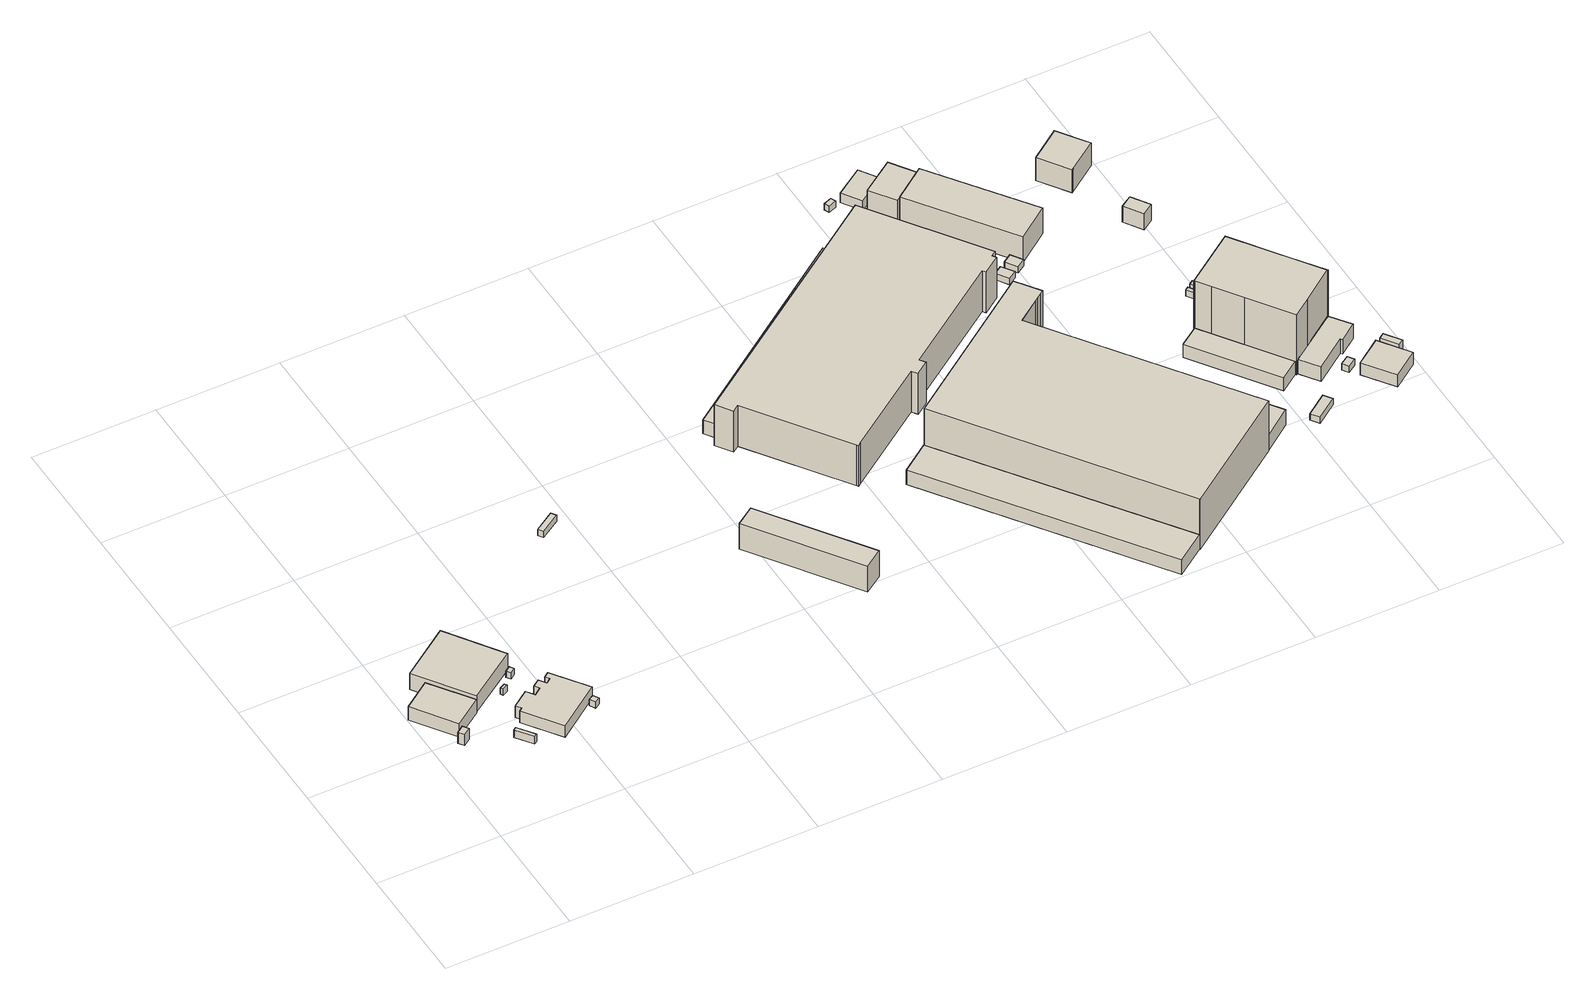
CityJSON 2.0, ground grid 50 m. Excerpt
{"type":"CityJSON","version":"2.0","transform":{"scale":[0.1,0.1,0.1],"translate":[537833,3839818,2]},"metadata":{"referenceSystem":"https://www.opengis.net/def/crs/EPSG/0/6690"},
"CityObjects":{
"building1":{"type":"Building","attributes":{"class":"3003","measuredHeight":5.3,"BuildingDetailAttribute.specifiedBuildingCoverageRate":0.6,"BuildingDetailAttribute.surveyYear":2017,"BuildingHighTideRiskAttribute.description":"1","BuildingHighTideRiskAttribute.rank":"2","BuildingHighTideRiskAttribute.depth":2.43,"BuildingIDAttribute.prefecture":"27","BuildingIDAttribute.city":"27113"},"geometry":[{"type":"Solid","lod":"1","boundaries":[[[[0,1,2,3]],[[2,4,5,3]],[[1,6,4,2]],[[0,7,6,1]],[[3,5,7,0]],[[4,6,7,5]]]]}]},
"building2":{"type":"Building","attributes":{"計測周辺長":67.63,"1/2500図郭":34,"区名":"西淀川区","町丁目名称":"中島２丁目","街区番号":8,"class":"3003","usage":"401","measuredHeight":6.5,"storeysAboveGround":1,"BuildingDetailAttribute.buildingRoofEdgeArea":276.02,"BuildingDetailAttribute.buildingStructureType":"610","BuildingDetailAttribute.buildingStructureOrgType":"2","BuildingDetailAttribute.detailedUsage":"1310","BuildingDetailAttribute.specifiedBuildingCoverageRate":0.6,"BuildingDetailAttribute.surveyYear":2017,"BuildingHighTideRiskAttribute.description":"1","BuildingHighTideRiskAttribute.rank":"2","BuildingHighTideRiskAttribute.depth":2.41,"BuildingIDAttribute.prefecture":"27","BuildingIDAttribute.city":"27113"},"geometry":[{"type":"Solid","lod":"1","boundaries":[[[[8,9,10,11]],[[10,12,13,11]],[[9,14,12,10]],[[8,15,14,9]],[[11,13,15,8]],[[12,14,15,13]]]]}]},
"building3":{"type":"Building","attributes":{"class":"3003","measuredHeight":3.7,"BuildingDetailAttribute.specifiedBuildingCoverageRate":0.6,"BuildingDetailAttribute.surveyYear":2017,"BuildingHighTideRiskAttribute.description":"1","BuildingHighTideRiskAttribute.rank":"2","BuildingHighTideRiskAttribute.depth":2.42,"BuildingIDAttribute.prefecture":"27","BuildingIDAttribute.city":"27113"},"geometry":[{"type":"Solid","lod":"1","boundaries":[[[[16,17,18,19]],[[18,20,21,19]],[[17,22,20,18]],[[16,23,22,17]],[[19,21,23,16]],[[20,22,23,21]]]]}]},
"building4":{"type":"Building","attributes":{"計測周辺長":101.58,"1/2500図郭":34,"区名":"西淀川区","町丁目名称":"中島２丁目","街区番号":8,"class":"3001","usage":"401","measuredHeight":7.8,"storeysAboveGround":2,"BuildingDetailAttribute.buildingRoofEdgeArea":643.98,"BuildingDetailAttribute.buildingStructureType":"610","BuildingDetailAttribute.buildingStructureOrgType":"2","BuildingDetailAttribute.detailedUsage":"1310","BuildingDetailAttribute.specifiedBuildingCoverageRate":0.6,"BuildingDetailAttribute.surveyYear":2017,"BuildingHighTideRiskAttribute.description":"1","BuildingHighTideRiskAttribute.rank":"2","BuildingHighTideRiskAttribute.depth":2.54,"BuildingIDAttribute.prefecture":"27","BuildingIDAttribute.city":"27113"},"geometry":[{"type":"Solid","lod":"1","boundaries":[[[[24,25,26,27,28]],[[27,29,30,28]],[[26,31,29,27]],[[25,32,31,26]],[[24,33,32,25]],[[28,30,33,24]],[[29,31,32,33,30]]]]}]},
"building5":{"type":"Building","attributes":{"class":"3003","BuildingDetailAttribute.specifiedBuildingCoverageRate":0.6,"BuildingDetailAttribute.surveyYear":2017,"BuildingHighTideRiskAttribute.description":"1","BuildingHighTideRiskAttribute.rank":"2","BuildingHighTideRiskAttribute.depth":2.23,"BuildingIDAttribute.prefecture":"27","BuildingIDAttribute.city":"27113"},"geometry":[{"type":"Solid","lod":"1","boundaries":[[[[34,35,36,37]],[[36,38,39,37]],[[35,40,38,36]],[[34,41,40,35]],[[37,39,41,34]],[[38,40,41,39]]]]}]},
"building6":{"type":"Building","attributes":{"計測周辺長":82.74,"1/2500図郭":34,"区名":"西淀川区","町丁目名称":"中島２丁目","街区番号":8,"class":"3001","usage":"431","measuredHeight":5.5,"storeysAboveGround":1,"BuildingDetailAttribute.buildingRoofEdgeArea":365.66,"BuildingDetailAttribute.buildingStructureType":"610","BuildingDetailAttribute.buildingStructureOrgType":"2","BuildingDetailAttribute.detailedUsage":"1720","BuildingDetailAttribute.specifiedBuildingCoverageRate":0.6,"BuildingDetailAttribute.surveyYear":2017,"BuildingHighTideRiskAttribute.description":"1","BuildingHighTideRiskAttribute.rank":"2","BuildingHighTideRiskAttribute.depth":2.28,"BuildingIDAttribute.prefecture":"27","BuildingIDAttribute.city":"27113"},"geometry":[{"type":"Solid","lod":"1","boundaries":[[[[42,43,44,45,46,47,48,49,50,51,52,53,54,55]],[[54,56,57,55]],[[53,58,56,54]],[[52,59,58,53]],[[51,60,59,52]],[[50,61,60,51]],[[49,62,61,50]],[[48,63,62,49]],[[47,64,63,48]],[[46,65,64,47]],[[45,66,65,46]],[[44,67,66,45]],[[43,68,67,44]],[[42,69,68,43]],[[55,57,69,42]],[[56,58,59,60,61,62,63,64,65,66,67,68,69,57]]]]}]},
"building7":{"type":"Building","attributes":{"class":"3003","BuildingDetailAttribute.specifiedBuildingCoverageRate":0.6,"BuildingDetailAttribute.surveyYear":2017,"BuildingHighTideRiskAttribute.description":"1","BuildingHighTideRiskAttribute.rank":"2","BuildingHighTideRiskAttribute.depth":2.26,"BuildingIDAttribute.prefecture":"27","BuildingIDAttribute.city":"27113"},"geometry":[{"type":"Solid","lod":"1","boundaries":[[[[70,71,72,73]],[[72,74,75,73]],[[71,76,74,72]],[[70,77,76,71]],[[73,75,77,70]],[[74,76,77,75]]]]}]},
"building8":{"type":"Building","attributes":{"class":"3001","BuildingDetailAttribute.specifiedBuildingCoverageRate":0.6,"BuildingDetailAttribute.surveyYear":2017,"BuildingHighTideRiskAttribute.description":"1","BuildingHighTideRiskAttribute.rank":"2","BuildingHighTideRiskAttribute.depth":2.04,"BuildingIDAttribute.prefecture":"27","BuildingIDAttribute.city":"27113"},"geometry":[{"type":"Solid","lod":"1","boundaries":[[[[78,79,80,81]],[[80,82,83,81]],[[79,84,82,80]],[[78,85,84,79]],[[81,83,85,78]],[[82,84,85,83]]]]}]},
"building9":{"type":"Building","attributes":{"計測周辺長":23.9,"1/2500図郭":24,"区名":"西淀川区","町丁目名称":"中島２丁目","街区番号":8,"class":"3001","usage":"441","storeysAboveGround":1,"BuildingDetailAttribute.buildingRoofEdgeArea":22.92,"BuildingDetailAttribute.buildingStructureType":"610","BuildingDetailAttribute.buildingStructureOrgType":"2","BuildingDetailAttribute.detailedUsage":"1520","BuildingDetailAttribute.specifiedBuildingCoverageRate":0.6,"BuildingDetailAttribute.surveyYear":2017,"BuildingHighTideRiskAttribute.description":"1","BuildingHighTideRiskAttribute.rank":"2","BuildingHighTideRiskAttribute.depth":2.72,"BuildingIDAttribute.prefecture":"27","BuildingIDAttribute.city":"27113"},"geometry":[{"type":"Solid","lod":"1","boundaries":[[[[86,87,88,89]],[[88,90,91,89]],[[87,92,90,88]],[[86,93,92,87]],[[89,91,93,86]],[[90,92,93,91]]]]}]},
"building10":{"type":"Building","attributes":{"計測周辺長":118.72,"1/2500図郭":34,"区名":"西淀川区","町丁目名称":"中島２丁目","街区番号":8,"class":"3001","usage":"401","measuredHeight":12.4,"storeysAboveGround":3,"BuildingDetailAttribute.buildingRoofEdgeArea":453.75,"BuildingDetailAttribute.buildingStructureType":"610","BuildingDetailAttribute.buildingStructureOrgType":"2","BuildingDetailAttribute.detailedUsage":"1310","BuildingDetailAttribute.specifiedBuildingCoverageRate":0.6,"BuildingDetailAttribute.surveyYear":2017,"BuildingHighTideRiskAttribute.description":"1","BuildingHighTideRiskAttribute.rank":"2","BuildingHighTideRiskAttribute.depth":2.83,"BuildingIDAttribute.prefecture":"27","BuildingIDAttribute.city":"27113"},"geometry":[{"type":"Solid","lod":"1","boundaries":[[[[94,95,96,97]],[[96,98,99,97]],[[95,100,98,96]],[[94,101,100,95]],[[97,99,101,94]],[[98,100,101,99]]]]}]},
"building11":{"type":"Building","attributes":{"class":"3003","measuredHeight":6.7,"BuildingDetailAttribute.specifiedBuildingCoverageRate":0.6,"BuildingDetailAttribute.surveyYear":2017,"BuildingHighTideRiskAttribute.description":"1","BuildingHighTideRiskAttribute.rank":"2","BuildingHighTideRiskAttribute.depth":2.83,"BuildingIDAttribute.prefecture":"27","BuildingIDAttribute.city":"27113"},"geometry":[{"type":"Solid","lod":"1","boundaries":[[[[102,103,104,105]],[[104,106,107,105]],[[103,108,106,104]],[[102,109,108,103]],[[105,107,109,102]],[[106,108,109,107]]]]}]},
"building12":{"type":"Building","attributes":{"計測周辺長":390.43,"1/2500図郭":34,"区名":"西淀川区","町丁目名称":"中島２丁目","街区番号":5,"class":"3003","usage":"431","measuredHeight":7,"storeysAboveGround":4,"BuildingDetailAttribute.buildingRoofEdgeArea":9188.51,"BuildingDetailAttribute.buildingStructureType":"603","BuildingDetailAttribute.buildingStructureOrgType":"3","BuildingDetailAttribute.detailedUsage":"1720","BuildingDetailAttribute.specifiedBuildingCoverageRate":0.6,"BuildingDetailAttribute.surveyYear":2017,"BuildingHighTideRiskAttribute.description":"1","BuildingHighTideRiskAttribute.rank":"2","BuildingHighTideRiskAttribute.depth":2.46,"BuildingIDAttribute.prefecture":"27","BuildingIDAttribute.city":"27113"},"geometry":[{"type":"Solid","lod":"1","boundaries":[[[[110,111,112,113,114]],[[113,115,116,114]],[[112,117,115,113]],[[111,118,117,112]],[[110,119,118,111]],[[114,116,119,110]],[[115,117,118,119,116]]]]}]},
"building13":{"type":"Building","attributes":{"計測周辺長":330.66,"1/2500図郭":24,"区名":"西淀川区","町丁目名称":"中島２丁目","街区番号":5,"class":"3002","usage":"431","measuredHeight":19.8,"storeysAboveGround":4,"BuildingDetailAttribute.buildingRoofEdgeArea":6068.88,"BuildingDetailAttribute.buildingStructureType":"603","BuildingDetailAttribute.buildingStructureOrgType":"3","BuildingDetailAttribute.detailedUsage":"1720","BuildingDetailAttribute.specifiedBuildingCoverageRate":0.6,"BuildingDetailAttribute.surveyYear":2017,"BuildingHighTideRiskAttribute.description":"1","BuildingHighTideRiskAttribute.rank":"2","BuildingHighTideRiskAttribute.depth":2.65,"BuildingIDAttribute.prefecture":"27","BuildingIDAttribute.city":"27113"},"geometry":[{"type":"Solid","lod":"1","boundaries":[[[[104,120,121,122,123,124,125,126,127,128,129,130,131,132,133,134,135,105]],[[135,136,137,105]],[[134,138,136,135]],[[133,139,138,134]],[[132,140,139,133]],[[131,141,140,132]],[[130,142,141,131]],[[129,143,142,130]],[[128,144,143,129]],[[127,145,144,128]],[[126,146,145,127]],[[125,147,146,126]],[[124,148,147,125]],[[123,149,148,124]],[[122,150,149,123]],[[121,151,150,122]],[[120,152,151,121]],[[104,153,152,120]],[[105,137,153,104]],[[136,138,139,140,141,142,143,144,145,146,147,148,149,150,151,152,153,137]]]]}]},
"building14":{"type":"Building","attributes":{"計測周辺長":390.43,"1/2500図郭":34,"区名":"西淀川区","町丁目名称":"中島２丁目","街区番号":5,"class":"3002","usage":"431","measuredHeight":24.2,"storeysAboveGround":4,"BuildingDetailAttribute.buildingRoofEdgeArea":9188.51,"BuildingDetailAttribute.buildingStructureType":"603","BuildingDetailAttribute.buildingStructureOrgType":"3","BuildingDetailAttribute.detailedUsage":"1720","BuildingDetailAttribute.specifiedBuildingCoverageRate":0.6,"BuildingDetailAttribute.surveyYear":2017,"BuildingHighTideRiskAttribute.description":"1","BuildingHighTideRiskAttribute.rank":"2","BuildingHighTideRiskAttribute.depth":2.36,"BuildingIDAttribute.prefecture":"27","BuildingIDAttribute.city":"27113"},"geometry":[{"type":"Solid","lod":"1","boundaries":[[[[154,155,156,157,158,114,113,159,160,161,162,163,164]],[[163,165,166,164]],[[162,167,165,163]],[[161,168,167,162]],[[160,169,168,161]],[[159,170,169,160]],[[113,171,170,159]],[[114,172,171,113]],[[158,173,172,114]],[[157,174,173,158]],[[156,175,174,157]],[[155,176,175,156]],[[154,177,176,155]],[[164,166,177,154]],[[165,167,168,169,170,171,172,173,174,175,176,177,166]]]]}]},
"building15":{"type":"Building","attributes":{"計測周辺長":390.43,"1/2500図郭":34,"区名":"西淀川区","町丁目名称":"中島２丁目","街区番号":5,"class":"3002","usage":"431","measuredHeight":24,"storeysAboveGround":4,"BuildingDetailAttribute.buildingRoofEdgeArea":9188.51,"BuildingDetailAttribute.buildingStructureType":"603","BuildingDetailAttribute.buildingStructureOrgType":"3","BuildingDetailAttribute.detailedUsage":"1720","BuildingDetailAttribute.specifiedBuildingCoverageRate":0.6,"BuildingDetailAttribute.surveyYear":2017,"BuildingHighTideRiskAttribute.description":"1","BuildingHighTideRiskAttribute.rank":"2","BuildingHighTideRiskAttribute.depth":2.37,"BuildingIDAttribute.prefecture":"27","BuildingIDAttribute.city":"27113"},"geometry":[{"type":"Solid","lod":"1","boundaries":[[[[178,179,180]],[[179,166,176,180]],[[178,177,166,179]],[[180,176,177,178]],[[166,177,176]]]]}]},
"building16":{"type":"Building","attributes":{"class":"3001","BuildingDetailAttribute.specifiedBuildingCoverageRate":0.6,"BuildingDetailAttribute.surveyYear":2017,"BuildingHighTideRiskAttribute.description":"1","BuildingHighTideRiskAttribute.rank":"2","BuildingHighTideRiskAttribute.depth":2.76,"BuildingIDAttribute.prefecture":"27","BuildingIDAttribute.city":"27113"},"geometry":[{"type":"Solid","lod":"1","boundaries":[[[[181,182,183,184]],[[183,185,186,184]],[[182,187,185,183]],[[181,188,187,182]],[[184,186,188,181]],[[185,187,188,186]]]]}]},
"building17":{"type":"Building","attributes":{"計測周辺長":390.43,"1/2500図郭":34,"区名":"西淀川区","町丁目名称":"中島２丁目","街区番号":5,"class":"3004","usage":"431","measuredHeight":7.3,"storeysAboveGround":4,"BuildingDetailAttribute.buildingRoofEdgeArea":9188.51,"BuildingDetailAttribute.buildingStructureType":"603","BuildingDetailAttribute.buildingStructureOrgType":"3","BuildingDetailAttribute.detailedUsage":"1720","BuildingDetailAttribute.specifiedBuildingCoverageRate":0.6,"BuildingDetailAttribute.surveyYear":2017,"BuildingHighTideRiskAttribute.description":"1","BuildingHighTideRiskAttribute.rank":"2","BuildingHighTideRiskAttribute.depth":2.5,"BuildingIDAttribute.prefecture":"27","BuildingIDAttribute.city":"27113"},"geometry":[{"type":"Solid","lod":"1","boundaries":[[[[189,190,191,192,155,164,163]],[[164,193,194,163]],[[155,195,193,164]],[[192,196,195,155]],[[191,197,196,192]],[[190,198,197,191]],[[189,199,198,190]],[[163,194,199,189]],[[193,195,196,197,198,199,194]]]]}]},
"building18":{"type":"Building","attributes":{"class":"3003","measuredHeight":4.6,"BuildingDetailAttribute.specifiedBuildingCoverageRate":0.6,"BuildingDetailAttribute.surveyYear":2017,"BuildingHighTideRiskAttribute.description":"1","BuildingHighTideRiskAttribute.rank":"2","BuildingHighTideRiskAttribute.depth":2.6,"BuildingIDAttribute.prefecture":"27","BuildingIDAttribute.city":"27113"},"geometry":[{"type":"Solid","lod":"1","boundaries":[[[[200,201,202,203]],[[202,204,205,203]],[[201,206,204,202]],[[200,207,206,201]],[[203,205,207,200]],[[204,206,207,205]]]]}]},
"building19":{"type":"Building","attributes":{"class":"3003","BuildingDetailAttribute.specifiedBuildingCoverageRate":0.6,"BuildingDetailAttribute.surveyYear":2017,"BuildingHighTideRiskAttribute.description":"1","BuildingHighTideRiskAttribute.rank":"2","BuildingHighTideRiskAttribute.depth":2.47,"BuildingIDAttribute.prefecture":"27","BuildingIDAttribute.city":"27113"},"geometry":[{"type":"Solid","lod":"1","boundaries":[[[[208,209,210,211]],[[210,212,213,211]],[[209,214,212,210]],[[208,215,214,209]],[[211,213,215,208]],[[212,214,215,213]]]]}]},
"building20":{"type":"Building","attributes":{"class":"3001","measuredHeight":10.3,"BuildingDetailAttribute.specifiedBuildingCoverageRate":0.6,"BuildingDetailAttribute.surveyYear":2017,"BuildingHighTideRiskAttribute.description":"1","BuildingHighTideRiskAttribute.rank":"2","BuildingHighTideRiskAttribute.depth":2.46,"BuildingIDAttribute.prefecture":"27","BuildingIDAttribute.city":"27113"},"geometry":[{"type":"Solid","lod":"1","boundaries":[[[[216,217,218,219]],[[218,220,221,219]],[[217,222,220,218]],[[216,223,222,217]],[[219,221,223,216]],[[220,222,223,221]]]]}]},
"building21":{"type":"Building","attributes":{"class":"3003","BuildingDetailAttribute.specifiedBuildingCoverageRate":0.6,"BuildingDetailAttribute.surveyYear":2017,"BuildingHighTideRiskAttribute.description":"1","BuildingHighTideRiskAttribute.rank":"2","BuildingHighTideRiskAttribute.depth":2.37,"BuildingIDAttribute.prefecture":"27","BuildingIDAttribute.city":"27113"},"geometry":[{"type":"Solid","lod":"1","boundaries":[[[[224,225,226,227]],[[226,228,229,227]],[[225,230,228,226]],[[224,231,230,225]],[[227,229,231,224]],[[228,230,231,229]]]]}]},
"building22":{"type":"Building","attributes":{"class":"3003","measuredHeight":12.5,"BuildingDetailAttribute.specifiedBuildingCoverageRate":0.6,"BuildingDetailAttribute.surveyYear":2017,"BuildingHighTideRiskAttribute.description":"1","BuildingHighTideRiskAttribute.rank":"2","BuildingHighTideRiskAttribute.depth":2.37,"BuildingIDAttribute.prefecture":"27","BuildingIDAttribute.city":"27113"},"geometry":[{"type":"Solid","lod":"1","boundaries":[[[[232,233,234,235]],[[234,236,237,235]],[[233,238,236,234]],[[232,239,238,233]],[[235,237,239,232]],[[236,238,239,237]]]]}]},
"building23":{"type":"Building","attributes":{"計測周辺長":170.57,"1/2500図郭":34,"区名":"西淀川区","町丁目名称":"中島２丁目","街区番号":5,"class":"3003","usage":"431","measuredHeight":6.3,"storeysAboveGround":3,"BuildingDetailAttribute.buildingRoofEdgeArea":1630.2,"BuildingDetailAttribute.buildingStructureType":"603","BuildingDetailAttribute.buildingStructureOrgType":"3","BuildingDetailAttribute.detailedUsage":"1720","BuildingDetailAttribute.specifiedBuildingCoverageRate":0.6,"BuildingDetailAttribute.surveyYear":2017,"BuildingHighTideRiskAttribute.description":"1","BuildingHighTideRiskAttribute.rank":"2","BuildingHighTideRiskAttribute.depth":2.63,"BuildingIDAttribute.prefecture":"27","BuildingIDAttribute.city":"27113"},"geometry":[{"type":"Solid","lod":"1","boundaries":[[[[240,241,242,243,244,245,246]],[[245,247,248,246]],[[244,249,247,245]],[[243,250,249,244]],[[242,251,250,243]],[[241,252,251,242]],[[240,253,252,241]],[[246,248,253,240]],[[247,249,250,251,252,253,248]]]]}]},
"building24":{"type":"Building","attributes":{"計測周辺長":170.57,"1/2500図郭":34,"区名":"西淀川区","町丁目名称":"中島２丁目","街区番号":5,"class":"3003","usage":"431","measuredHeight":6.2,"storeysAboveGround":3,"BuildingDetailAttribute.buildingRoofEdgeArea":1630.2,"BuildingDetailAttribute.buildingStructureType":"603","BuildingDetailAttribute.buildingStructureOrgType":"3","BuildingDetailAttribute.detailedUsage":"1720","BuildingDetailAttribute.specifiedBuildingCoverageRate":0.6,"BuildingDetailAttribute.surveyYear":2017,"BuildingHighTideRiskAttribute.description":"1","BuildingHighTideRiskAttribute.rank":"2","BuildingHighTideRiskAttribute.depth":2.51,"BuildingIDAttribute.prefecture":"27","BuildingIDAttribute.city":"27113"},"geometry":[{"type":"Solid","lod":"1","boundaries":[[[[241,254,255,243,242]],[[243,250,251,242]],[[255,256,250,243]],[[254,257,256,255]],[[241,252,257,254]],[[242,251,252,241]],[[250,256,257,252,251]]]]}]},
"building25":{"type":"Building","attributes":{"class":"3001","BuildingDetailAttribute.specifiedBuildingCoverageRate":0.6,"BuildingDetailAttribute.surveyYear":2017,"BuildingHighTideRiskAttribute.description":"1","BuildingHighTideRiskAttribute.rank":"2","BuildingHighTideRiskAttribute.depth":2.67,"BuildingIDAttribute.prefecture":"27","BuildingIDAttribute.city":"27113"},"geometry":[{"type":"Solid","lod":"1","boundaries":[[[[258,259,260,261]],[[260,262,263,261]],[[259,264,262,260]],[[258,265,264,259]],[[261,263,265,258]],[[262,264,265,263]]]]}]},
"building26":{"type":"Building","attributes":{"class":"3003","BuildingDetailAttribute.specifiedBuildingCoverageRate":0.6,"BuildingDetailAttribute.surveyYear":2017,"BuildingHighTideRiskAttribute.description":"1","BuildingHighTideRiskAttribute.rank":"2","BuildingHighTideRiskAttribute.depth":2.29,"BuildingIDAttribute.prefecture":"27","BuildingIDAttribute.city":"27113"},"geometry":[{"type":"Solid","lod":"1","boundaries":[[[[266,267,268,269]],[[268,270,271,269]],[[267,272,270,268]],[[266,273,272,267]],[[269,271,273,266]],[[270,272,273,271]]]]}]},
"building27":{"type":"Building","attributes":{"計測周辺長":170.57,"1/2500図郭":34,"区名":"西淀川区","町丁目名称":"中島２丁目","街区番号":5,"class":"3002","usage":"431","measuredHeight":29,"storeysAboveGround":3,"BuildingDetailAttribute.buildingRoofEdgeArea":1630.2,"BuildingDetailAttribute.buildingStructureType":"603","BuildingDetailAttribute.buildingStructureOrgType":"3","BuildingDetailAttribute.detailedUsage":"1720","BuildingDetailAttribute.specifiedBuildingCoverageRate":0.6,"BuildingDetailAttribute.surveyYear":2017,"BuildingHighTideRiskAttribute.description":"1","BuildingHighTideRiskAttribute.rank":"2","BuildingHighTideRiskAttribute.depth":2.63,"BuildingIDAttribute.prefecture":"27","BuildingIDAttribute.city":"27113"},"geometry":[{"type":"Solid","lod":"1","boundaries":[[[[274,275,276,277,278,279,280,281,282,283,284,285]],[[284,286,287,285]],[[283,288,286,284]],[[282,289,288,283]],[[281,290,289,282]],[[280,291,290,281]],[[279,292,291,280]],[[278,293,292,279]],[[277,294,293,278]],[[276,295,294,277]],[[275,296,295,276]],[[274,297,296,275]],[[285,287,297,274]],[[286,288,289,290,291,292,293,294,295,296,297,287]]]]}]},
"building28":{"type":"Building","attributes":{"class":"3003","BuildingDetailAttribute.specifiedBuildingCoverageRate":0.6,"BuildingDetailAttribute.surveyYear":2017,"BuildingHighTideRiskAttribute.description":"1","BuildingHighTideRiskAttribute.rank":"2","BuildingHighTideRiskAttribute.depth":2.29,"BuildingIDAttribute.prefecture":"27","BuildingIDAttribute.city":"27113"},"geometry":[{"type":"Solid","lod":"1","boundaries":[[[[298,299,300,301]],[[300,302,303,301]],[[299,304,302,300]],[[298,305,304,299]],[[301,303,305,298]],[[302,304,305,303]]]]}]},
"building29":{"type":"Building","attributes":{"計測周辺長":170.57,"1/2500図郭":34,"区名":"西淀川区","町丁目名称":"中島２丁目","街区番号":5,"class":"3003","usage":"431","measuredHeight":6.9,"storeysAboveGround":3,"BuildingDetailAttribute.buildingRoofEdgeArea":1630.2,"BuildingDetailAttribute.buildingStructureType":"603","BuildingDetailAttribute.buildingStructureOrgType":"3","BuildingDetailAttribute.detailedUsage":"1720","BuildingDetailAttribute.specifiedBuildingCoverageRate":0.6,"BuildingDetailAttribute.surveyYear":2017,"BuildingHighTideRiskAttribute.description":"1","BuildingHighTideRiskAttribute.rank":"2","BuildingHighTideRiskAttribute.depth":2.7,"BuildingIDAttribute.prefecture":"27","BuildingIDAttribute.city":"27113"},"geometry":[{"type":"Solid","lod":"1","boundaries":[[[[306,307,308,309,310,280,278]],[[280,311,312,278]],[[310,313,311,280]],[[309,314,313,310]],[[308,315,314,309]],[[307,316,315,308]],[[306,317,316,307]],[[278,312,317,306]],[[311,313,314,315,316,317,312]]]]}]},
"building30":{"type":"Building","attributes":{"class":"3001","BuildingDetailAttribute.specifiedBuildingCoverageRate":0.6,"BuildingDetailAttribute.surveyYear":2017,"BuildingHighTideRiskAttribute.description":"1","BuildingHighTideRiskAttribute.rank":"2","BuildingHighTideRiskAttribute.depth":2.77,"BuildingIDAttribute.prefecture":"27","BuildingIDAttribute.city":"27113"},"geometry":[{"type":"Solid","lod":"1","boundaries":[[[[318,319,320,321]],[[320,322,323,321]],[[319,324,322,320]],[[318,325,324,319]],[[321,323,325,318]],[[322,324,325,323]]]]}]},
"building31":{"type":"Building","attributes":{"計測周辺長":170.57,"1/2500図郭":34,"区名":"西淀川区","町丁目名称":"中島２丁目","街区番号":5,"class":"3003","usage":"431","measuredHeight":6.9,"storeysAboveGround":3,"BuildingDetailAttribute.buildingRoofEdgeArea":1630.2,"BuildingDetailAttribute.buildingStructureType":"603","BuildingDetailAttribute.buildingStructureOrgType":"3","BuildingDetailAttribute.detailedUsage":"1720","BuildingDetailAttribute.specifiedBuildingCoverageRate":0.6,"BuildingDetailAttribute.surveyYear":2017,"BuildingHighTideRiskAttribute.description":"1","BuildingHighTideRiskAttribute.rank":"2","BuildingHighTideRiskAttribute.depth":2.72,"BuildingIDAttribute.prefecture":"27","BuildingIDAttribute.city":"27113"},"geometry":[{"type":"Solid","lod":"1","boundaries":[[[[326,327,328]],[[327,329,312,328]],[[326,311,329,327]],[[328,312,311,326]],[[329,311,312]]]]}]},
"building32":{"type":"Building","attributes":{"計測周辺長":425.92,"1/2500図郭":24,"区名":"西淀川区","町丁目名称":"中島２丁目","街区番号":4,"class":"3003","usage":"441","measuredHeight":11,"storeysAboveGround":1,"BuildingDetailAttribute.buildingRoofEdgeArea":8644.72,"BuildingDetailAttribute.buildingStructureType":"610","BuildingDetailAttribute.buildingStructureOrgType":"2","BuildingDetailAttribute.detailedUsage":"1520","BuildingDetailAttribute.specifiedBuildingCoverageRate":0.6,"BuildingDetailAttribute.surveyYear":2017,"BuildingHighTideRiskAttribute.description":"1","BuildingHighTideRiskAttribute.rank":"2","BuildingHighTideRiskAttribute.depth":1.97,"BuildingIDAttribute.prefecture":"27","BuildingIDAttribute.city":"27113"},"geometry":[{"type":"Solid","lod":"1","boundaries":[[[[330,331,332,333,334]],[[333,335,336,334]],[[332,337,335,333]],[[331,338,337,332]],[[330,339,338,331]],[[334,336,339,330]],[[335,337,338,339,336]]]]}]},
"building33":{"type":"Building","attributes":{"計測周辺長":26.13,"1/2500図郭":24,"区名":"西淀川区","町丁目名称":"中島２丁目","街区番号":4,"class":"3003","usage":"441","measuredHeight":7.8,"storeysAboveGround":1,"BuildingDetailAttribute.buildingRoofEdgeArea":41.06,"BuildingDetailAttribute.buildingStructureType":"610","BuildingDetailAttribute.buildingStructureOrgType":"2","BuildingDetailAttribute.detailedUsage":"1510","BuildingDetailAttribute.specifiedBuildingCoverageRate":0.6,"BuildingDetailAttribute.surveyYear":2017,"BuildingHighTideRiskAttribute.description":"1","BuildingHighTideRiskAttribute.rank":"2","BuildingHighTideRiskAttribute.depth":2.58,"BuildingIDAttribute.prefecture":"27","BuildingIDAttribute.city":"27113"},"geometry":[{"type":"Solid","lod":"1","boundaries":[[[[340,341,342,343,344,345]],[[344,346,347,345]],[[343,348,346,344]],[[342,349,348,343]],[[341,350,349,342]],[[340,351,350,341]],[[345,347,351,340]],[[346,348,349,350,351,347]]]]}]},
"building34":{"type":"Building","attributes":{"計測周辺長":77.99,"1/2500図郭":34,"区名":"西淀川区","町丁目名称":"中島２丁目","街区番号":5,"class":"3001","usage":"431","measuredHeight":5.8,"storeysAboveGround":1,"BuildingDetailAttribute.buildingRoofEdgeArea":326.57,"BuildingDetailAttribute.buildingStructureType":"610","BuildingDetailAttribute.buildingStructureOrgType":"2","BuildingDetailAttribute.detailedUsage":"1720","BuildingDetailAttribute.specifiedBuildingCoverageRate":0.6,"BuildingDetailAttribute.surveyYear":2017,"BuildingHighTideRiskAttribute.description":"1","BuildingHighTideRiskAttribute.rank":"2","BuildingHighTideRiskAttribute.depth":2.75,"BuildingIDAttribute.prefecture":"27","BuildingIDAttribute.city":"27113"},"geometry":[{"type":"Solid","lod":"1","boundaries":[[[[352,353,354,355]],[[354,356,357,355]],[[353,358,356,354]],[[352,359,358,353]],[[355,357,359,352]],[[356,358,359,357]]]]}]},
"building35":{"type":"Building","attributes":{"class":"3001","measuredHeight":5.5,"BuildingDetailAttribute.specifiedBuildingCoverageRate":0.6,"BuildingDetailAttribute.surveyYear":2017,"BuildingHighTideRiskAttribute.description":"1","BuildingHighTideRiskAttribute.rank":"2","BuildingHighTideRiskAttribute.depth":2.81,"BuildingIDAttribute.prefecture":"27","BuildingIDAttribute.city":"27113"},"geometry":[{"type":"Solid","lod":"1","boundaries":[[[[360,361,362,363]],[[362,364,365,363]],[[361,366,364,362]],[[360,367,366,361]],[[363,365,367,360]],[[364,366,367,365]]]]}]}
},
"vertices":[
[97,484,12],[126,505,12],[142,482,12],[113,462,12],[142,482,65],[113,462,65],[126,505,65],[97,484,65],
[3,674,11],[114,753,11],[231,589,11],[117,510,11],[231,589,76],[117,510,76],[114,753,76],[3,674,76],
[284,415,12],[296,423,12],[343,357,12],[331,349,12],[343,357,49],[331,349,49],[296,423,49],[284,415,49],
[434,731,10],[233,594,10],[84,810,10],[284,949,10],[285,949,10],[284,949,88],[285,949,88],[84,810,88],[233,594,88],[434,731,88],
[349,631,14],[371,642,14],[377,631,14],[355,620,14],[377,631,44],[355,620,44],[371,642,44],[349,631,44],
[338,471,13],[352,481,13],[337,502,13],[405,550,13],[428,518,13],[458,540,13],[444,559,13],[473,580,13],[493,551,13],[512,565,13],[500,581,13],[521,596,13],[622,456,13],[441,327,13],[622,456,68],[441,327,68],[521,596,68],[500,581,68],[512,565,68],[493,551,68],[473,580,68],[444,559,68],[458,540,68],[428,518,68],[405,550,68],[337,502,68],[352,481,68],[338,471,68],
[408,696,14],[430,711,14],[441,694,14],[420,679,14],[441,694,44],[420,679,44],[430,711,44],[408,696,44],
[593,426,15],[614,438,15],[628,416,15],[607,403,15],[628,416,45],[607,403,45],[614,438,45],[593,426,45],
[861,1283,9],[942,1334,9],[955,1314,9],[874,1263,9],[955,1314,39],[874,1263,39],[942,1334,39],[861,1283,39],
[1448,878,8],[1522,929,8],[1811,517,8],[1737,466,8],[1811,517,132],[1737,466,132],[1522,929,132],[1448,878,132],
[1625,1460,6],[2422,2027,6],[2461,1972,6],[1661,1410,6],[2461,1972,73],[1661,1410,73],[2422,2027,73],[1625,1460,73],
[2744,6,11],[2122,880,11],[2238,963,11],[2862,90,11],[2863,89,11],[2862,90,81],[2863,89,81],[2238,963,81],[2122,880,81],[2744,6,81],
[2562,2043,6],[2876,1596,6],[2856,1582,6],[2866,1567,6],[2797,1518,6],[2788,1531,6],[2373,1239,6],[2389,1216,6],[2336,1179,6],[2320,1201,6],[1984,966,6],[1972,957,6],[1967,965,6],[1701,1344,6],[1674,1325,6],[1630,1388,6],[1630,1388,203],[1661,1410,203],[1674,1325,203],[1701,1344,203],[1967,965,203],[1972,957,203],[1984,966,203],[2320,1201,203],[2336,1179,203],[2389,1216,203],[2373,1239,203],[2788,1531,203],[2797,1518,203],[2866,1567,203],[2856,1582,203],[2876,1596,203],[2562,2043,203],[2461,1972,203],
[2763,1195,11],[2764,1193,11],[2919,975,11],[3320,412,11],[2864,87,11],[2240,965,11],[2244,968,11],[2832,1386,11],[2899,1292,11],[2882,1280,11],[2865,1268,11],[2882,1280,253],[2865,1268,253],[2899,1292,253],[2832,1386,253],[2244,968,253],[2240,965,253],[2862,90,253],[2863,89,253],[2864,87,253],[3320,412,253],[2919,975,253],[2764,1193,253],[2763,1195,253],
[2763,1195,13],[2865,1268,13],[2764,1193,13],
[2555,2255,8],[2588,2268,8],[2596,2247,8],[2563,2235,8],[2596,2247,38],[2563,2235,38],[2588,2268,38],[2555,2255,38],
[3097,977,11],[3437,500,11],[3321,413,11],[2920,975,11],[2865,1268,84],[2882,1280,84],[2764,1193,84],[2920,975,84],[3321,413,84],[3437,500,84],[3097,977,84],
[2621,2259,9],[2733,2334,9],[2782,2260,9],[2671,2185,9],[2782,2260,55],[2671,2185,55],[2733,2334,55],[2621,2259,55],
[2904,1646,12],[2938,1669,12],[2971,1621,12],[2937,1598,12],[2971,1621,42],[2937,1598,42],[2938,1669,42],[2904,1646,42],
[2681,2172,10],[2814,2263,10],[2882,2164,10],[2750,2073,10],[2882,2164,113],[2750,2073,113],[2814,2263,113],[2681,2172,113],
[2961,1681,13],[2996,1704,13],[3026,1659,13],[2991,1636,13],[3026,1659,43],[2991,1636,43],[2996,1704,43],[2961,1681,43],
[2752,2064,12],[2884,2160,12],[3166,1771,12],[3034,1675,12],[3166,1771,136],[3034,1675,136],[2884,2160,136],[2752,2064,136],
[3290,979,10],[3366,1032,10],[3403,980,10],[3478,874,10],[3593,710,10],[3516,656,10],[3290,978,10],[3516,656,73],[3290,978,73],[3593,710,73],[3478,874,73],[3403,980,73],[3366,1032,73],[3290,979,73],
[3367,1033,10],[3404,980,10],[3404,980,73],[3367,1033,73],
[3524,481,10],[3610,543,10],[3633,510,10],[3548,448,10],[3633,510,40],[3548,448,40],[3610,543,40],[3524,481,40],
[3448,1245,14],[3462,1254,14],[3512,1184,14],[3498,1174,14],[3512,1184,44],[3498,1174,44],[3462,1254,44],[3448,1245,44],
[3364,1035,9],[3572,1182,9],[3713,983,9],[3804,854,9],[3803,853,9],[3802,855,9],[3665,755,9],[3597,707,9],[3478,874,9],[3404,980,9],[3367,1033,9],[3366,1032,9],[3367,1033,299],[3366,1032,299],[3404,980,299],[3478,874,299],[3597,707,299],[3665,755,299],[3802,855,299],[3803,853,299],[3804,854,299],[3713,983,299],[3572,1182,299],[3364,1035,299],
[3476,1265,13],[3492,1276,13],[3542,1207,13],[3526,1196,13],[3542,1207,43],[3526,1196,43],[3492,1276,43],[3476,1265,43],
[3861,774,9],[3789,722,9],[3784,728,9],[3656,635,9],[3602,710,9],[3665,755,78],[3803,853,78],[3602,710,78],[3656,635,78],[3784,728,78],[3789,722,78],[3861,774,78],
[3747,653,9],[3782,676,9],[3798,651,9],[3763,628,9],[3798,651,39],[3763,628,39],[3782,676,39],[3747,653,39],
[3665,755,10],[3802,855,10],[3803,853,10],[3802,855,78],
[3357,1902,14],[3275,2020,14],[3400,2109,14],[3483,1992,14],[3364,1907,14],[3483,1992,124],[3364,1907,124],[3400,2109,124],[3275,2020,124],[3357,1902,124],
[3489,1716,9],[3532,1652,9],[3534,1648,9],[3488,1618,9],[3441,1690,9],[3486,1720,9],[3441,1690,86],[3486,1720,86],[3488,1618,86],[3534,1648,86],[3532,1652,86],[3489,1716,86],
[3792,600,8],[3897,674,8],[3982,556,8],[3878,481,8],[3982,556,66],[3878,481,66],[3897,674,66],[3792,600,66],
[3916,680,8],[3937,695,8],[3981,633,8],[3960,618,8],[3981,633,63],[3960,618,63],[3937,695,63],[3916,680,63]
]}
